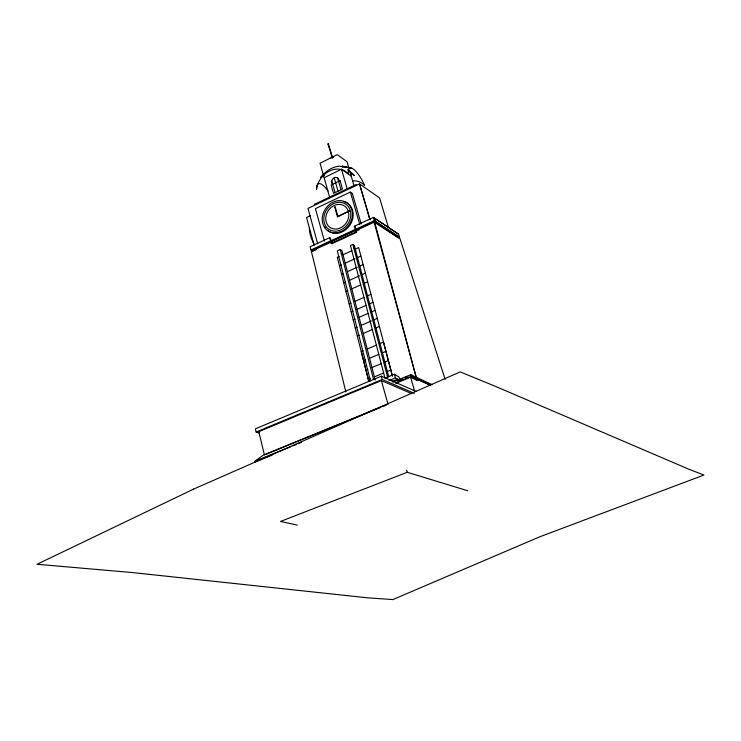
<?xml version="1.0" encoding="UTF-8"?>
<svg xmlns="http://www.w3.org/2000/svg" width="741" height="741" viewBox="0 0 741 741"><rect width="100%" height="100%" fill="white"/><g stroke="black" fill="none" stroke-linecap="round" stroke-linejoin="round"><path stroke-width="1.11" d="M343.074 166.456A18.229 1.528 42.9 0 0 342.147 166.169L342.259 166.855L342.147 166.169L351.882 168.253M332.357 157.879L327.976 144.069L328.402 143.763M261.647 459.383L255.219 462.004L254.997 461.078L263.472 455.067L386.663 404.651M324.141 177.757L341.518 169.189L351.225 176.145M317.713 243.854L307.987 208.406L359.533 183.916L379.605 197.93L388.367 227.311M374.057 222.921L373.686 221.689L374.372 221.364L374.733 222.596L374.112 222.17L355.884 230.599L355.18 230.062L330.643 241.409L331.116 243.243L331.829 243.77L356.365 232.442L355.884 230.599M445.146 379.327L399.945 238.556L374.65 221.911L374.112 222.17L417.053 380.439L418.332 379.892L430.79 385.579M314.258 204.396L356.282 184.49M361.145 223.801L352.373 193.531L350.382 192.058L315.416 208.638L324.076 239.917M310.451 215.659L306.552 217.502L314.101 245.132M337.414 216.52L349.585 210.815L337.544 216.965L334.682 206.841L335.117 206.628L337.859 216.316M398.352 237.907L399.556 237.342L398.612 234.202L373.399 217.409L354.374 226.237L355.31 229.469L356.05 229.979L331.301 241.427L330.532 240.936L329.634 237.713L310.108 246.762L310.988 249.976L312.804 251.088M310.988 249.976L374.353 220.651L399.556 237.342L374.353 220.651L373.399 217.409L398.612 234.202M374.372 221.364L312.85 249.819L313.184 251.042L316.314 249.597M356.995 230.794L359.089 229.83M331.116 243.243L355.661 231.896L356.365 232.442M375.168 380.022L342.009 250.782L340.267 249.513L337.312 250.875L370.481 380.994M388.692 376.697L354.355 245.456L352.901 244.363L350.447 245.493L384.866 377.78M339.137 256.506L337.294 257.349L368.879 381.513L361.256 351.577L363.183 350.752M351.873 250.69L343.018 254.737L341.277 253.478M398.991 236.972L397.769 237.528L373.686 221.689M339.443 265.797L341.295 264.954M345.186 263.185L355.059 258.702M357.523 257.581L360.876 256.053M341.601 274.29L343.463 273.457M347.372 271.688L357.273 267.214M359.755 266.093L363.118 264.574M343.778 282.84L345.649 282.006M349.567 280.246L359.505 275.782M361.997 274.661L365.378 273.142M345.964 291.445L347.835 290.611M351.771 288.851L360.756 284.84M364.248 283.284L367.638 281.775M349.15 303.967L351.03 303.134M354.995 301.383L364.026 297.391M367.536 295.835L370.945 294.325M351.169 311.915L353.059 311.081M357.032 309.34L366.091 305.348M369.62 303.801L373.038 302.3M353.207 319.908L355.106 319.075M359.089 317.333L368.175 313.36M371.713 311.813L375.15 310.312M355.254 327.948L357.153 327.124M361.154 325.382L371.287 320.973M373.825 319.871L377.271 318.371M357.31 336.034L359.218 335.21M363.229 333.478L372.38 329.513M375.946 327.976L379.401 326.485M367.221 349.03L376.437 345.093M380.022 343.555L383.505 342.073L392.471 376.289M363.599 360.793L365.535 359.978M369.583 358.255L378.846 354.337M382.439 352.818L385.931 351.336M365.961 370.065L367.897 369.25M371.973 367.545L381.263 363.636M384.875 362.117L388.367 360.645M368.314 379.411L370.278 378.595M374.372 376.882L383.699 372.992M387.321 371.473L390.822 370.009M416.47 391.544L381.319 376.215L255.367 428.844L256.136 432.022L259.406 433.096M384.912 378.216L394.416 374.251L399.047 377.03L399.862 380.096M256.136 432.022L382.236 379.466L414.275 393.295M411.709 393.638L381.356 380.596L258.785 431.66L264.417 454.937M388.969 380.541L395.379 377.873L394.416 374.251M392.174 381.365L397.509 379.151L397.982 380.93M392.684 382.18L410.801 374.668L432.336 384.746M398.426 380.346L402.669 378.586M404.781 377.706L407.967 376.391M396.361 382.532L411.292 376.345L418.332 379.892L417.85 378.234M395.722 383.338L410.579 377.188L417.053 380.439M265.482 454.502L380.596 407.411M382.726 406.54L385.931 405.225M290.824 446.73L254.997 461.078M292.954 445.86L296.159 444.554M298.299 443.683L301.504 442.368M262.712 458.948L272.28 455.039M467.756 490.774L407.235 472.286L280.496 521.442L297.317 525.1M328.365 143.874L332.681 157.935M342.305 166.54L350.484 168.012L339.711 166.197A18.757 11.161 -40.7 0 0 323.345 174.292L320.594 177.553A18.099 8.781 88.4 0 1 324.475 175.246M350.354 173.839L353.54 174.7L354.504 175.673L350.901 172.477A18.229 1.528 42.9 0 0 347.631 169.754M418.628 379.698L430.002 384.792M411.014 375.974L416.562 378.771L374.65 221.911M395.305 377.901L397.509 379.151M323.604 240.51L324.373 241.001M329.634 237.713L330.403 238.204L331.301 241.427M354.374 226.237L355.124 226.746L356.05 229.979M330.643 241.409L331.366 241.927L311.322 251.199L345.871 391.97M353.865 248.04L355.31 249.115L358.653 247.587L392.221 375.233M350.901 172.477L353.54 174.7M327.976 144.069L328.643 143.847M374.613 218.28L375.567 221.522M359.533 183.916L370.018 219.688M359.468 183.953L369.944 219.716M410.801 374.668L411.292 376.345M410.579 377.188L414.673 391.257M348.65 167.29L347.038 161.76L337.312 154.628L320.038 163.242L329.56 196.958M349.622 170.615L354.133 186.13M350.382 192.058L359.793 224.579M341.518 169.189L347.381 189.511M337.627 177.988L340.999 189.742M334.2 177.784L338.035 191.187M331.727 180.887L335.071 192.632M381.319 376.215L382.236 379.466M381.356 380.596L388.062 404.354M406.661 470.248L407.235 472.286M355.18 230.062L355.661 231.896M352.901 244.363L387.756 377.799M340.267 249.513L373.612 379.716M348.344 211.398L348.335 211.324A12.93 10.883 -56.4 0 0 329.569 208.953A12.93 10.883 -56.4 0 0 332.746 228.691A12.93 10.883 -56.4 0 0 348.826 214.39L348.418 211.87M314.341 244.743A16.182 5.335 65.1 0 1 309.469 227.996M343.639 201.524A16.895 14.236 -56.3 0 1 350.706 223.865A16.895 14.236 -56.3 0 1 327.429 230.34M325.549 228.256A16.895 14.236 -56.3 0 1 324.549 226.626M327.994 190.937A19.303 6.308 64.2 0 0 316.564 189.539A20.331 16.839 -56.7 0 1 329.421 171.041A20.331 16.839 -56.7 0 1 348.4 173.913A19.488 5.891 64.3 0 1 353.457 169.133A19.488 5.891 64.3 0 1 364.655 185.556A19.859 16.598 -56.6 0 0 352.772 180.823M330.921 158.194A1.417 0.685 -16.1 0 1 332.088 157.435A1.417 0.685 -16.1 0 1 333.45 157.5M332.552 184.352A4.085 3.381 -56.4 0 1 334.21 177.775A4.085 3.381 -56.4 0 1 338.748 181.313M340.054 180.674L331.153 185.037L333.524 193.382L342.453 189.038L340.054 180.674M193.577 489.116L37.05 564.272L132.287 572.543L367.749 597.83L392.897 599.571L539.809 536.78L703.95 475.046L688.343 469.007L495.192 386.256L460.217 371.899L193.577 489.116M339.174 230.553A15.144 12.745 -56.4 0 0 347.964 206.155A15.144 12.745 -56.4 0 0 324.753 213.501A15.144 12.745 -56.4 0 0 339.174 230.553M339.508 232.146A16.913 14.246 -56.4 0 0 349.168 204.859A16.913 14.246 -56.4 0 0 323.271 213.223A16.913 14.246 -56.4 0 0 339.508 232.146"/></g></svg>
